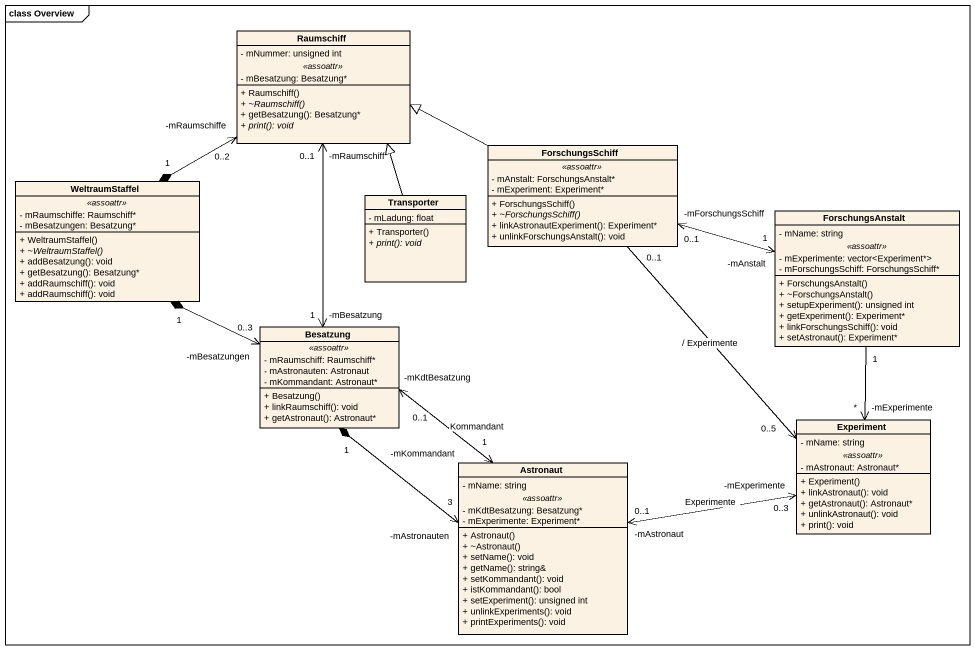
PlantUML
@startuml
mainframe class Overview
hide circle
hide empty members
skinparam classAttributeIconSize 0
class Raumschiff {
  - mNummer: unsigned int
  .. <<assoattr>> ..
  - mBesatzung: Besatzung*
  --
  + Raumschiff()
  {abstract} + ~Raumschiff()
  + getBesatzung(): Besatzung*
  {abstract} + print(): void
}
class ForschungsSchiff {
  .. <<assoattr>> ..
  - mAnstalt: ForschungsAnstalt*
  - mExperiment: Experiment*
  --
  + ForschungsSchiff()
  {abstract} + ~ForschungsSchiff()
  + linkAstronautExperiment(): Experiment*
  + unlinkForschungsAnstalt(): void
}
class WeltraumStaffel {
  .. <<assoattr>> ..
  - mRaumschiffe: Raumschiff*
  - mBesatzungen: Besatzung*
  --
  + WeltraumStaffel()
  {abstract} + ~WeltraumStaffel()
  + addBesatzung(): void
  + getBesatzung(): Besatzung*
  + addRaumschiff(): void
  + addRaumschiff(): void
}
class Transporter {
  - mLadung: float
  + Transporter()
  {abstract} + print(): void
}
class ForschungsAnstalt {
  - mName: string
  .. <<assoattr>> ..
  - mExperimente: vector<Experiment*>
  - mForschungsSchiff: ForschungsSchiff*
  --
  + ForschungsAnstalt()
  + ~ForschungsAnstalt()
  + setupExperiment(): unsigned int
  + getExperiment(): Experiment*
  + linkForschungsSchiff(): void
  + setAstronaut(): Experiment*
}
class Besatzung {
  .. <<assoattr>> ..
  - mRaumschiff: Raumschiff*
  - mAstronauten: Astronaut
  - mKommandant: Astronaut*
  --
  + Besatzung()
  + linkRaumschiff(): void
  + getAstronaut(): Astronaut*
}
class Experiment {
  - mName: string
  .. <<assoattr>> ..
  - mAstronaut: Astronaut*
  --
  + Experiment()
  + linkAstronaut(): void
  + getAstronaut(): Astronaut*
  + unlinkAstronaut(): void
  + print(): void
}
class Astronaut {
  - mName: string
  .. <<assoattr>> ..
  - mKdtBesatzung: Besatzung*
  - mExperimente: Experiment*
  --
  + Astronaut()
  + ~Astronaut()
  + setName(): void
  + getName(): string&
  + setKommandant(): void
  + istKommandant(): bool
  + setExperiment(): unsigned int
  + unlinkExperiments(): void
  + printExperiments(): void
}
Raumschiff "-mRaumschiff\n0..1" <--> "-mBesatzung\n1" Besatzung
ForschungsSchiff -left-|> Raumschiff
ForschungsSchiff "-mForschungsSchiff\n0..1" <-right-> "-mAnstalt\n1" ForschungsAnstalt
ForschungsSchiff "0..1" --> "0..5" Experiment : / Experimente
WeltraumStaffel "1" *-up-> "-mRaumschiffe\n0..2" Raumschiff
WeltraumStaffel "1" *--> "-mBesatzungen\n0..3" Besatzung
Transporter -up-|> Raumschiff
ForschungsAnstalt "1" --> "-mExperimente\n*" Experiment
Besatzung "-mKdtBesatzung\n0..1" <--> "-mKommandant\n1" Astronaut : Kommandant
Besatzung "1" *--> "-mAstronauten\n3" Astronaut
Astronaut "-mAstronaut\n0..1" <-right-> "-mExperimente\n0..3" Experiment : Experimente
@enduml
